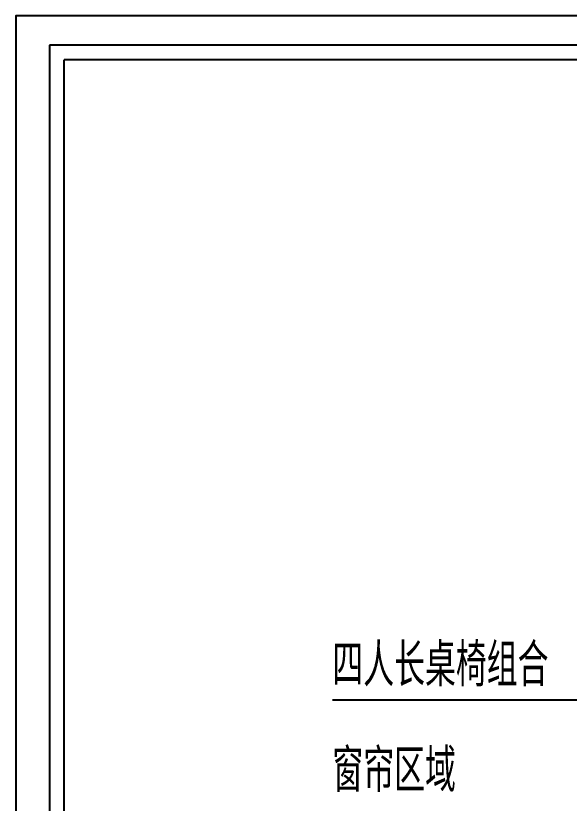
# Model space of a CAD drawing. Extents: x -39284 to 61125, y -120535 to -93658.
# Drawn here: x 34058 to 36237, y -110137 to -107038 of the extents above; entities that cross this region are included whole.
import ezdxf

# ---------------------------------------------------------------- set-up
doc = ezdxf.new("R2010")
doc.units = 0
doc.header["$LTSCALE"] = 1000
doc.header["$MEASUREMENT"] = 0
doc.layers.add('DIM_SYMB', color=3, linetype='Continuous')
doc.layers.add('PUB_TEXT', color=7, linetype='Continuous')
doc.styles.add('_TCH_DIM', font='SIMPLEX', dxfattribs={"bigfont": 'GBCBIG'})

# ---------------------------------------------------------------- blocks, each defined once
blk = doc.blocks.new('餐厅摆放方案图框')
at = {"color": 251}
for p, q in [((25026.8, 17757), (372.5, 17757)), ((372.5, 17757), (372.5, 493.2))]:
    blk.add_line(p, q, dxfattribs=at)
for p in [(24852.9, 17583.2), (546.3, 667.1)]:
    blk.add_line(p, (546.3, 17583.2))
blk.add_lwpolyline([(-25.1, 145.5), (25374.5, 145.5), (25374.5, 18104.8), (-25.1, 18104.8)], close=True)

msp = doc.modelspace()

# ---------------------------------------------------------------- linework, layer by layer
at = {"layer": 'DIM_SYMB'}
msp.add_lwpolyline([(35304.6, -109729.9), (35895.3, -109729.9), (37766.8, -109729.9)], dxfattribs=at)

# ---------------------------------------------------------------- block references
at = {"xscale": 0.3330153595476334, "yscale": 0.3330153595476334, "zscale": 0.3330153595476334}
msp.add_blockref('餐厅摆放方案图框', (34066.8, -113067.1), dxfattribs=at)

# ---------------------------------------------------------------- texts
at = {"layer": 'PUB_TEXT', "style": '_TCH_DIM'}
for s, p in [('四人长桌椅组合', (35304.6, -109677.4)), ('窗帘区域', (35304.6, -110091.9))]:
    msp.add_text(s, height=168.79, dxfattribs=at).set_placement(p)

doc.saveas('drawing.dxf')
